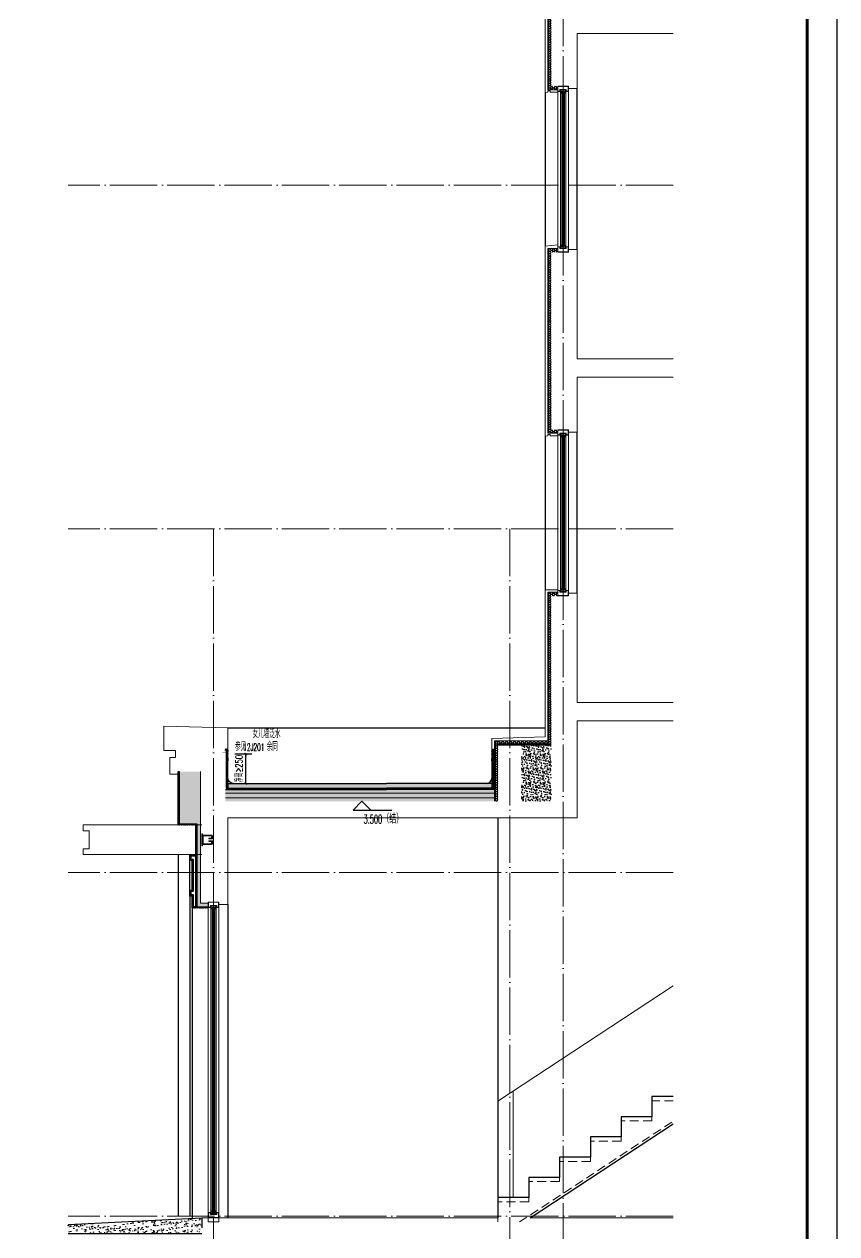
# Model space of a CAD drawing. Extents: x 27938 to 983267, y -209821 to 1628073.
# Drawn here: x 922322 to 929180, y -168593 to -158385 of the extents above; entities that cross this region are included whole.
import ezdxf
from ezdxf.xclip import XClip

# ---------------------------------------------------------------- set-up
doc = ezdxf.new("R2010")
doc.units = 0
doc.header["$LTSCALE"] = 1000
doc.header["$MEASUREMENT"] = 0
doc.header["$XCLIPFRAME"] = 0
for name, pattern in [('DASH', [0.35, 0.25, -0.1]), ('DOTE', [2.42, 2, -0.2, 0.02, -0.2]), ('HIDDEN', [0.375, 0.25, -0.125])]:
    doc.linetypes.add(name, pattern=pattern)
for name, color, linetype in [('3-剖面填充（细）', 250, 'Continuous'), ('3-屋面构造层', 157, 'Continuous'), ('DIM_ELEV', 3, 'Continuous'), ('DIM_IDEN', 67, 'Continuous'), ('PUB_TEXT', 4, 'Continuous'), ('SURFACE', 6, 'Continuous'), ('图框', 140, 'Continuous'), ('看线', 251, 'Continuous'), ('立面', 73, 'Continuous'), ('立面-看线', 251, 'Continuous')]:
    doc.layers.add(name, color=color, linetype=linetype)
for name, color, linetype, lineweight in [('DOTE', 19, 'DOTE', 9), ('PUB_HATCH', 8, 'Continuous', 9), ('S_WINDOW', 144, 'Continuous', 15), ('STAIR', 2, 'Continuous', 18), ('WALL', 9, 'Continuous', 40), ('内粉刷', 37, 'Continuous', 9), ('填充', 251, 'Continuous', 5), ('栏杆', 163, 'Continuous', 5), ('立面-普通轮廓', 7, 'Continuous', 18), ('立面-栏杆', 105, 'Continuous', 15), ('细细', 250, 'Continuous', 0)]:
    doc.layers.add(name, color=color, linetype=linetype, lineweight=lineweight)
doc.layers.add('yichutu', color=7, linetype='Continuous', true_color=0xffffff, plot=False)
doc.styles.add('_TCH_DIM', font='SIMPLEX.shx', dxfattribs={"width": 0.7, "bigfont": 'GBCBIG.shx'})
doc.styles.add('_TCH_DIM_T3', font='SIMPLEX.shx', dxfattribs={"width": 0.494118, "bigfont": 'GBCBIG.shx'})
doc.dimstyles.new('_TCH_ARCH&&20', dxfattribs={"dimtxt": 59.5, "dimasz": 20, "dimexe": 50, "dimexo": 60, "dimgap": 25.25, "dimtad": 1, "dimdec": 0, "dimzin": 0, "dimdsep": 46, "dimtxsty": '_TCH_DIM_T3', "dimblk": 'ARCHTICK', "dimcen": 0.09, "dimclrt": 7, "dimazin": 2, "dimtfac": 1, "dimtdec": 0, "dimtix": 1, "dimtmove": 2, "dimatfit": 3, "dimfxl": 1, "dimtolj": 1, "dimtzin": 0, "dimarcsym": 0})
pattern_1 = [(315, (-80544.146, -695306.734), (-1.767766953, -1.767766953), []), (315, (-80542.9675, -695306.734), (-1.767766953, -1.767766953), [])]
pattern_2 = [(315, (-80544.1448, -698010.1697), (-1.767766953, -1.767766953), []), (315, (-80542.9663, -698010.1697), (-1.767766953, -1.767766953), [])]
pattern_3 = [(315, (-218910.2607, -140541.0897), (-1.767766953, -1.767766953), []), (315, (-218909.0822, -140541.0897), (-1.767766953, -1.767766953), [])]
pattern_4 = [(315, (-218910.2607, -141979.3279), (-1.767766953, -1.767766953), []), (315, (-218909.0822, -141979.3279), (-1.767766953, -1.767766953), [])]

# ---------------------------------------------------------------- blocks, each defined once
blk = doc.blocks.new('GFDDDDRG')
at = {"layer": '图框'}
blk.add_lwpolyline([(923310, -107437), (923310, -159999), (893610, -159999), (893610, -107437)], close=True, dxfattribs=at)
blk.add_lwpolyline([(923310, -107437), (923310, -159999), (893610, -159999), (893610, -107437)], close=True, dxfattribs=at)
at = {"layer": '图框', "const_width": 50}
blk.add_lwpolyline([(894110, -159499), (922810, -159499), (922810, -108687), (894110, -108687)], close=True, dxfattribs=at)
blk = doc.blocks.new('yct-1051-594-26275-14850-25-1002.0')
at = {"layer": 'yichutu', "color": 7, "true_color": 0xffffff}
blk.add_lwpolyline([(0, 0), (0, 14850), (26275, 14850), (26275, 0)], close=True, dxfattribs=at)
blk = doc.blocks.new('A$C657A2A31')
at = {"layer": '栏杆', "color": 5}
for p, q in [((0, 0), (6, 0)), ((0, -100), (0, 0)), ((6, 0), (6, -100)), ((6, -100), (0, -100)), ((84, -10), (12, -10)), ((12, -22), (12, -78)), ((84, -90), (12, -90)), ((77, -16), (18, -16)), ((77, -84), (18, -84)), ((60, -36), (60, -42)), ((80, -36), (60, -36)), ((87, -42), (60, -42)), ((60, -59), (60, -65)), ((87, -59), (60, -59)), ((80, -65), (60, -65)), ((83, -33), (83, -22)), ((83, -68), (83, -78)), ((90, -16), (90, -39)), ((90, -84), (90, -62))]:
    blk.add_line(p, q, dxfattribs=at)
for centre, radius, start, end in [((12, -16), 6, 90, 180), ((12, -84), 6, 180, 270), ((18, -22), 6, 90, 180), ((18, -78), 6, 180, 270), ((77, -22), 6, 0, 90), ((77, -78), 6, 270, 0), ((80, -33), 3, 270, 0), ((80, -68), 3, 0, 90), ((84, -16), 6, 0, 90), ((84, -84), 6, 270, 0), ((87, -39), 3, 270, 0), ((87, -62), 3, 0, 90)]:
    blk.add_arc(centre, radius, start, end, dxfattribs=at)
blk = doc.blocks.new('zrszerf')
at = {"layer": '细细'}
h = blk.add_hatch(dxfattribs=at)
h.set_pattern_fill('金属', color=256, style=0)
h.set_pattern_definition(pattern_3)
h.paths.add_polyline_path([(257695, 608543), (257715, 608543), (257715, 608557), (257765, 608557), (257765, 608543), (257785, 608543), (257785, 608588), (257695, 608588)])
h.paths.add_polyline_path([(257713, 608559), (257713, 608545), (257697, 608545), (257697, 608586), (257783, 608586), (257783, 608545), (257767, 608545), (257767, 608559)], flags=16)
h = blk.add_hatch(dxfattribs=at)
h.set_pattern_fill('金属', color=256, style=0)
h.set_pattern_definition(pattern_3)
h.paths.add_polyline_path([(257762, 608555), (257762, 608530), (257750, 608530), (257750, 608540), (257729, 608540), (257729, 608530), (257717, 608530), (257717, 608555)])
h.paths.add_polyline_path([(257719, 608553), (257719, 608532), (257727, 608532), (257727, 608542), (257752, 608542), (257752, 608532), (257760, 608532), (257760, 608553)], flags=16)
h = blk.add_hatch(color=256, dxfattribs=at)
edge = h.paths.add_edge_path()
edge.add_line((257735, 608540), (257735, 608528))
edge.add_arc((257740, 608520), 9.44, 61.5175, 118.4825, ccw=False)
edge.add_line((257744, 608528), (257744, 608540))
edge.add_arc((257740, 608548), 9.44, 241.5175, 298.4825, ccw=False)
h = blk.add_hatch(dxfattribs=at)
h.set_pattern_fill('金属', color=256, style=0)
h.set_pattern_definition(pattern_4)
h.paths.add_polyline_path([(257695, 607233), (257715, 607233), (257715, 607220), (257765, 607220), (257765, 607233), (257785, 607233), (257785, 607188), (257695, 607188)])
h.paths.add_polyline_path([(257713, 607218), (257713, 607231), (257697, 607231), (257697, 607190), (257783, 607190), (257783, 607231), (257767, 607231), (257767, 607218)], flags=16)
h = blk.add_hatch(dxfattribs=at)
h.set_pattern_fill('金属', color=256, style=0)
h.set_pattern_definition(pattern_4)
h.paths.add_polyline_path([(257762, 607222), (257762, 607247), (257750, 607247), (257750, 607237), (257729, 607237), (257729, 607247), (257717, 607247), (257717, 607222)])
h.paths.add_polyline_path([(257719, 607224), (257719, 607245), (257727, 607245), (257727, 607235), (257752, 607235), (257752, 607245), (257760, 607245), (257760, 607224)], flags=16)
h = blk.add_hatch(color=256, dxfattribs=at)
edge = h.paths.add_edge_path()
edge.add_line((257735, 607237), (257735, 607249))
edge.add_arc((257740, 607257), 9.44, 241.5175, 298.4825)
edge.add_line((257744, 607249), (257744, 607237))
edge.add_arc((257740, 607229), 9.44, 61.5175, 118.4825)
at = {"layer": 'S_WINDOW'}
for p, q in [((257695, 607233), (257695, 608543)), ((257717, 607247), (257717, 608530)), ((257762, 607247), (257762, 608530)), ((257785, 607233), (257785, 608543))]:
    blk.add_line(p, q, dxfattribs=at)
for points in [[(257785, 608588), (257785, 608543), (257765, 608543), (257765, 608557), (257715, 608557), (257715, 608543), (257695, 608543), (257695, 608588)], [(257783, 608586), (257783, 608545), (257767, 608545), (257767, 608559), (257713, 608559), (257713, 608545), (257697, 608545), (257697, 608586)], [(257762, 608555), (257762, 608530), (257750, 608530), (257750, 608540), (257729, 608540), (257729, 608530), (257717, 608530), (257717, 608555)], [(257760, 608553), (257760, 608532), (257752, 608532), (257752, 608542), (257727, 608542), (257727, 608532), (257719, 608532), (257719, 608553)], [(257785, 607188), (257785, 607233), (257765, 607233), (257765, 607220), (257715, 607220), (257715, 607233), (257695, 607233), (257695, 607188)], [(257783, 607190), (257783, 607231), (257767, 607231), (257767, 607218), (257713, 607218), (257713, 607231), (257697, 607231), (257697, 607190)], [(257762, 607222), (257762, 607247), (257750, 607247), (257750, 607237), (257729, 607237), (257729, 607247), (257717, 607247), (257717, 607222)], [(257760, 607224), (257760, 607245), (257752, 607245), (257752, 607235), (257727, 607235), (257727, 607245), (257719, 607245), (257719, 607224)]]:
    blk.add_lwpolyline(points, close=True, dxfattribs=at)
at = {"layer": '细细'}
for points in [[(257729, 608530), (257729, 607247)], [(257735, 607249), (257735, 608540)], [(257744, 607249), (257744, 608540)], [(257750, 608530), (257750, 607247)]]:
    blk.add_lwpolyline(points, dxfattribs=at)
for points in [[(257735, 608540), (257735, 608528, -0.253805), (257744, 608528), (257744, 608540, -0.253805)], [(257735, 607237), (257735, 607249, 0.253805), (257744, 607249), (257744, 607237, 0.253805)]]:
    blk.add_lwpolyline(points, format="xyb", close=True, dxfattribs=at)
blk = doc.blocks.new('FGHFG4334GDFGDFFGGGGGGDFG4G')
at = {"layer": 'SURFACE', "const_width": 2.25}
for points in [[(47, 0), (0, 0)], [(47, -28), (0, -28)]]:
    blk.add_lwpolyline(points, dxfattribs=at)
at = {"layer": 'SURFACE', "const_width": 1.5}
blk.add_lwpolyline([(47, 17, -1), (47, 5), (47, -7, -1), (47, -19), (47, -37), (53, -48), (53, -73)], format="xyb", dxfattribs=at)
blk = doc.blocks.new('FGDGDGD')
at = {"layer": '3-屋面构造层'}
h = blk.add_hatch(dxfattribs=at)
h.set_pattern_fill('隔热材料01', color=256, scale=7.692308, style=0)
h.set_pattern_definition([(270, (9.5186, 433.228), (3.846153863, -7e-16), [0.385980771, -3.460173092]), (270, (6.637, 433.228), (3.846153863, -7e-16), [0.385980771, -3.460173092]), (90, (8.5996, 430.618), (-3.846153863, 2e-16), [0.385980771, -3.460173092]), (90, (7.556, 430.618), (-3.846153863, 2e-16), [0.385980771, -3.460173092]), (180, (10.002, 430), (-5e-16, -3.846153863), [3.848019248, 0.001865385]), (135, (8.9282, 430.193), (2e-16, 3.846144175), [0.328307694, -5.110980792]), (116.56505, (12.5422, 430.4251), (8.6793e-06, 3.8461487416), [0.215769232, -8.384500037]), (116.56505, (8.696, 430.4251), (8.6793e-06, 3.8461487416), [0.215769232, -8.384500037]), (153.43495, (13.1603, 430), (-8.679e-06, 3.846148742), [0.431538463, -8.168730805]), (153.43495, (9.3142, 430), (-8.679e-06, 3.846148742), [0.431538463, -8.168730805]), (63.43495, (12.4457, 431.0041), (-8.6793e-06, 3.8461487416), [2.054923086, -6.545346183]), (63.43495, (8.5996, 431.0041), (-8.6793e-06, 3.8461487416), [2.054923086, -6.545346183]), (116.56505, (13.3647, 433.228), (8.6793e-06, 3.8461487416), [0.215769232, -8.384500037]), (116.56505, (9.5186, 433.228), (8.6793e-06, 3.8461487416), [0.215769232, -8.384500037]), (135, (9.422, 433.421), (2e-16, 3.846144175), [0.328307694, -5.110980792]), (153.43495, (13.036, 433.6532), (-8.679e-06, 3.846148742), [0.431538463, -8.168730805]), (153.43495, (9.19, 433.6532), (-8.679e-06, 3.846148742), [0.431538463, -8.168730805]), (45, (6.7336, 433.421), (2e-16, 3.846144175), [0.328307694, -5.110980792]), (63.43495, (10.4833, 433.228), (-8.6793e-06, 3.8461487416), [0.215769232, -8.384500037]), (63.43495, (6.6371, 433.228), (-8.6793e-06, 3.8461487416), [0.215769232, -8.384500037]), (26.56505, (10.812, 433.6532), (8.679e-06, 3.846148742), [0.431538463, -8.168730805]), (26.56505, (6.9658, 433.6532), (8.679e-06, 3.846148742), [0.431538463, -8.168730805]), (116.56505, (11.4023, 431.0041), (8.6793e-06, 3.8461487416), [2.054923086, -6.545346183]), (116.56505, (7.5561, 431.0041), (8.6793e-06, 3.8461487416), [2.054923086, -6.545346183]), (45, (7.2275, 430.193), (2e-16, 3.846144175), [0.328307694, -5.110980792]), (63.43495, (11.3058, 430.4251), (-8.6793e-06, 3.8461487416), [0.215769232, -8.384500037]), (63.43495, (7.4596, 430.4251), (-8.6793e-06, 3.8461487416), [0.215769232, -8.384500037]), (26.56505, (10.6877, 430), (8.679e-06, 3.846148742), [0.431538463, -8.168730805]), (26.56505, (6.8415, 430), (8.679e-06, 3.846148742), [0.431538463, -8.168730805])])
edge = h.paths.add_edge_path()
edge.add_arc((682181, 585366), 9.23, 450, 540, ccw=False)
edge.add_line((682181, 585375), (682192, 585375))
edge.add_line((682192, 585375), (682192, 585366))
edge.add_line((682192, 585366), (682172, 585366))
h = blk.add_hatch(dxfattribs=at)
h.set_pattern_fill('混凝土', color=256, scale=5, angle=-1.1458, style=0)
h.set_pattern_definition([(48.854237, (-82751.966, -43707.863), (35.7930991, -3.8540962), [3.75, -41.25]), (353.854237, (-82751.966, -43707.863), (-6.1841378, 37.7408106), [3, -33]), (99.305637, (-82748.983, -43708.185), (29.6089874, 33.886691), [3.1870095, -35.0571056]), (45.038437, (-82751.766, -43697.865), (53.1858973, -9.3413237), [5.625, -61.875]), (95.489837, (-82747.334, -43698.644), (47.6977146, 47.7616795), [4.7805144, -52.58565]), (350.038437, (-82751.766, -43697.865), (47.6976773, 47.7617167), [4.5, -49.5]), (19.854237, (-82746.817, -43700.465), (29.4368469, -20.7237073), [3.75, -41.25]), (324.854237, (-82746.817, -43700.465), (12.8883392, 36.0069862), [3, -33]), (70.305637, (-82744.364, -43702.192), (42.3251977, 15.2832459), [3.1870095, -35.0571056]), (36.3542372, (-82751.966, -43707.863), (0.9406985, 16.62920733), [0, -32.6, 0, -33.5, 0, -33.125]), (6.3542372, (-82751.966, -43707.863), (13.54517982, 19.45362572), [0, -19.1, 0, -31.85, 0, -12.625]), (326.3542372, (-82763.114, -43707.64), (26.66323482, -1.66123381), [0, -12.5, 0, -39, 0, -51.75]), (316.3542372, (-82768.113, -43707.54), (29.2535633, 4.4211788), [0, -16.25, 0, -25.9, 0, -36.75])])
h.paths.add_polyline_path([(674875, 585046), (674875, 585086), (682172, 585086), (682172, 585046)])
h = blk.add_hatch(dxfattribs=at)
h.set_pattern_fill('隔热材料03', color=256, scale=12.5, style=0)
h.set_pattern_definition([(113.578, (-500407.8114, 374696.8656), (-0.0086926214, 6.2699620763), [1.075, -0.5693125, 2.8375, -0.5693125, 1.075, -0.6825]), (66.42, (-500406.1744, 374696.8656), (2.727787851, 6.0425e-05), [1.075, -0.5693125, 2.840375, -0.5693125, 1.075, -0.6825]), (180, (-500406.1744, 374696.8656), (0, 6.25), [1.636625, -1.0910625]), (180, (-500407.538, 374702.4906), (0, 6.25), [1.636625, -1.0910625]), (90, (-500405.7427, 374697.8548), (2.72775, 2e-16), [0.52175, -5.72825]), (90, (-500407.1066, 374700.9798), (2.72775, 2e-16), [0.52175, -5.72825]), (90, (-500408.2427, 374697.8548), (2.72775, 2e-16), [0.52175, -5.72825]), (90, (-500409.6066, 374700.9798), (2.72775, 2e-16), [0.52175, -5.72825])])
edge = h.paths.add_edge_path()
edge.add_line((682178, 585086), (682178, 585050))
edge.add_arc((682172, 585050), 6.25, 270, 360, ccw=False)
edge.add_line((682172, 585044), (682172, 585086))
edge.add_line((682172, 585086), (682178, 585086))
h = blk.add_hatch(dxfattribs=at)
h.set_pattern_fill('焦渣矿渣', color=256, scale=4, angle=-1.1458, style=0)
h.set_pattern_definition([(358.8542372, (-82751.966, -43697.863), (8.27546507, 13.69326162), [1.6, -14.4]), (298.8542372, (-82751.966, -43697.863), (15.99644496, -0.32013217), [1.6, -14.4]), (238.8542372, (-82750.366, -43697.895), (7.72097989, -14.0133938), [1.6, -14.4]), (268.8542372, (-82745.567, -43697.991), (15.83683295, -8.3183365), [2.4, -11.456]), (268.8542372, (-82743.967, -43698.023), (15.83683295, -8.3183365), [2.4, -11.456]), (268.8542372, (-82742.368, -43698.055), (15.83683295, -8.3183365), [2.4, -11.456])])
h.paths.add_polyline_path([(674875, 585006), (674875, 585036), (682192, 585036), (682192, 585006)])
h = blk.add_hatch(dxfattribs=at)
h.set_pattern_fill('加气混凝土', color=256, scale=5, style=0)
h.set_pattern_definition([(0, (-82734.266, -43726.163), (30, 60), [0, -60]), (0, (-82769.366, -43734.263), (30, 60), [0, -60]), (0, (-82749.866, -43734.863), (30, 60), [0, -60]), (0, (-82728.566, -43717.163), (30, 60), [0, -60]), (0, (-82753.466, -43737.863), (30, 60), [0, -60]), (0, (-82722.566, -43679.363), (30, 60), [0, -60]), (0, (-82740.866, -43684.163), (30, 60), [0, -60]), (0, (-82731.266, -43691.663), (30, 60), [0, -60]), (0, (-82780.166, -43692.863), (30, 60), [0, -60]), (0, (-82750.766, -43695.563), (30, 60), [0, -60]), (0, (-82762.166, -43710.863), (30, 60), [0, -60]), (0, (-82761.566, -43733.363), (30, 60), [0, -60]), (0, (-82739.066, -43735.763), (30, 60), [0, -60]), (0, (-82722.566, -43709.363), (30, 60), [0, -60]), (0, (-82778.666, -43718.663), (30, 60), [0, -60]), (0, (-82773.566, -43708.463), (30, 60), [0, -60]), (0, (-82750.166, -43712.663), (30, 60), [0, -60]), (0, (-82758.566, -43721.363), (30, 60), [0, -60]), (0, (-82763.366, -43701.563), (30, 60), [0, -60]), (0, (-82755.866, -43679.063), (30, 60), [0, -60]), (0, (-82776.266, -43731.263), (30, 60), [0, -60]), (0, (-82743.266, -43691.363), (30, 60), [0, -60]), (0, (-82771.166, -43690.463), (30, 60), [0, -60]), (0, (-82775.966, -43682.663), (30, 60), [0, -60]), (130.601294, (-82726.2516, -43698.149), (-149.999998343, 180.000000787), [2.6341554, -1103.7111]), (18.4349488, (-82730.537, -43697.006), (149.99999945, 59.99999956), [2.710524, -376.76279]), (90, (-82730.537, -43699.578), (30, 60), [2.5714284, -117.428565]), (161.565051, (-82727.966, -43700.435), (-150.000000755, 59.99999553), [2.710524, -376.76279]), (53.1301023, (-82727.966, -43700.435), (30.00000006, 59.99999997), [2.857143, -297.14285]), (135, (-82725.68, -43731.006), (-30.00000363, 59.99999594), [2.424366, -167.28126]), (45, (-82729.109, -43731.006), (29.9999998, 59.99999976), [2.424366, -167.28126]), (135, (-82727.394, -43732.72), (-30.00000363, 59.99999594), [2.424366, -167.28126]), (45, (-82727.394, -43732.72), (29.9999998, 59.99999976), [2.424366, -167.28126]), (116.565051, (-82754.537, -43690.72), (-5.2e-06, 119.9999967), [3.1943826, -63.88765]), (180, (-82755.966, -43687.863), (-30, 60), [3.4285716, -56.571425]), (63.434949, (-82760.823, -43690.72), (3e-07, 119.9999994), [3.1943826, -63.88765]), (116.565051, (-82759.394, -43693.58), (-5.2e-06, 119.9999967), [3.1943826, -63.88765]), (0, (-82759.394, -43693.58), (30, 60), [3.4285716, -56.571425]), (63.434949, (-82755.966, -43693.58), (3e-07, 119.9999994), [3.1943826, -63.88765]), (107.102728, (-82731.9658, -43711.0063), (-89.999996559, 300.000000484), [3.8861346, -1628.29025]), (143.972626, (-82733.1087, -43707.292), (-569.999992774, 419.999999525), [3.8861346, -812.202]), (180, (-82736.25, -43705.006), (-30, 60), [3.7142856, -56.28571]), (36.0273733, (-82743.1087, -43707.292), (569.999995788, 419.999995472), [3.8861346, -812.202]), (71.5650511, (-82744.252, -43710.721), (90.00000046, 299.99999948), [3.6140316, -375.85928]), (107.102728, (-82743.1087, -43714.4348), (-89.999996559, 300.000000484), [3.8861346, -1628.29025]), (143.972626, (-82739.966, -43716.7206), (-569.999992774, 419.999999525), [3.8861346, -812.202]), (0, (-82739.966, -43716.72), (30, 60), [3.7142856, -56.28571]), (36.0273733, (-82736.2516, -43716.7206), (569.999995788, 419.999995472), [3.8861346, -812.202]), (71.5650511, (-82733.109, -43714.435), (90.00000046, 299.99999948), [3.6140316, -375.85928]), (150.255118, (-82731.3944, -43683.006), (-90.000000213, 59.999999257), [2.303502, -481.43196]), (90, (-82733.394, -43684.15), (30, 60), [2.2857144, -117.714275]), (29.7448813, (-82733.3944, -43684.149), (90.000000053, 59.99999972), [2.303502, -481.43196]), (116.565051, (-82745.394, -43725.58), (-5.2e-06, 119.9999967), [3.1943826, -63.88765]), (168.690067, (-82746.823, -43722.7206), (-270.0000002, 59.999998494), [2.9137254, -608.96855]), (41.1859251, (-82751.9658, -43724.149), (749.999995456, 659.999994229), [3.0371844, -1272.5802]), (90, (-82751.966, -43727.006), (30, 60), [2.857143, -117.14285]), (138.814074, (-82749.68, -43729.0063), (-749.999986669, 660.000004204), [3.0371844, -1272.5802]), (16.6992442, (-82749.68, -43729.0063), (989.999992552, 299.999996858), [2.982945, -1249.85375]), (60.9453959, (-82746.823, -43728.149), (29.99999992, 59.999999469), [2.9416086, -1232.53395]), (109.983106, (-82770.5373, -43700.4348), (-150.000000565, 419.9999988885), [3.3442002, -1401.21975]), (155.556045, (-82771.68, -43697.292), (-390.0000014866, 179.99999626), [3.4522986, -1446.51315]), (24.4439547, (-82777.9658, -43697.292), (390.0000001945, 179.999999134), [3.4522986, -1446.51315]), (70.0168934, (-82779.1087, -43700.4348), (150.000000452, 419.999998958), [3.3442002, -1401.21975]), (109.983106, (-82777.9658, -43703.5777), (-150.000000565, 419.9999988885), [3.3442002, -1401.21975]), (160.016893, (-82774.823, -43704.7206), (-150.000000088, 59.999997267), [3.3442002, -698.93775]), (19.9831065, (-82774.823, -43704.7206), (149.999999176, 59.999999905), [3.3442002, -698.93775]), (70.0168934, (-82771.68, -43703.5777), (150.000000452, 419.999998958), [3.3442002, -1401.21975]), (122.005383, (-82748.2516, -43705.8634), (-30.000004026, 59.999996937), [2.6954232, -563.3434]), (18.4349488, (-82752.252, -43704.435), (149.99999945, 59.99999956), [2.710524, -376.76279]), (90, (-82752.252, -43707.006), (30, 60), [2.5714284, -117.428565]), (161.565051, (-82749.68, -43707.863), (-150.000000755, 59.99999553), [2.710524, -376.76279]), (54.4623222, (-82749.68, -43707.8634), (209.999999696, 299.99999955), [2.457807, -1029.82115]), (116.565051, (-82765.68, -43720.435), (-5.2e-06, 119.9999967), [3.1943826, -63.88765]), (180, (-82767.11, -43717.58), (-30, 60), [3.142857, -56.85714]), (59.0362434, (-82771.966, -43720.435), (30.000000098, 59.99999971), [3.3319728, -696.3822]), (120.963756, (-82770.2516, -43723.292), (-30.0000041, 59.999997245), [3.3319728, -696.3822]), (0, (-82770.25, -43723.29), (30, 60), [3.142857, -56.85714]), (63.434949, (-82767.11, -43723.29), (3e-07, 119.9999994), [3.1943826, -63.88765])])
h.paths.add_polyline_path([(682192, 584936), (674875, 584936), (674875, 584966), (682192, 584966)])
at = {"layer": '立面-看线'}
h = blk.add_hatch(dxfattribs=at)
h.set_pattern_fill('HONEY', color=256, scale=7)
h.set_pattern_definition([(0, (-799653.24, -415240.13), (16.66875, 9.623705), [11.1125, -22.225]), (120, (-799653.24, -415240.13), (-16.66874801, 9.62370845), [11.1125, -22.225]), (60, (-799653.24, -415240.13), (1.99e-06, 19.24741345), [-22.225, 11.1125])])
h.paths.add_polyline_path([(682192, 584966), (674875, 584966), (674875, 585006), (682192, 585006)])
at = {"layer": '3-屋面构造层'}
for p, q in [((682178, 585086), (674875, 585086)), ((682172, 585086), (682172, 585044)), ((682172, 585046), (674875, 585046)), ((682192, 585036), (674875, 585036))]:
    blk.add_line(p, q, dxfattribs=at)
at = {"layer": '3-屋面构造层', "color": 251, "linetype": 'DASH', "ltscale": 0.05, "true_color": 0x636466, "const_width": 2.5}
for points in [[(682057, 585043), (682172, 585043, 0.414214), (682179, 585050), (682179, 585366)], [(682057, 585039), (682172, 585039, 0.414214), (682183, 585050), (682183, 585366)]]:
    blk.add_lwpolyline(points, format="xyb", dxfattribs=at)
at = {"layer": '3-屋面构造层', "color": 251, "true_color": 0x636466}
for points in [[(682057, 585041), (682172, 585041, 0.414214), (682180, 585050), (682180, 585366)], [(682057, 585044), (682172, 585044, 0.414214), (682178, 585050), (682178, 585366)], [(682057, 585040), (682172, 585040, 0.414214), (682182, 585050), (682182, 585366), (682184, 585366), (682184, 585050, -0.414214), (682172, 585038), (682057, 585038)]]:
    blk.add_lwpolyline(points, format="xyb", dxfattribs=at)
at = {"layer": '3-屋面构造层', "ltscale": 0.8}
blk.add_lwpolyline([(682172, 585366, -0.414214), (682181, 585375), (682192, 585375), (682192, 585366), (682172, 585366)], format="xyb", dxfattribs=at)
at = {"layer": '3-屋面构造层', "color": 251, "linetype": 'DASH', "ltscale": 0.05, "true_color": 0x636466, "const_width": 2.5}
for points in [[(682043, 585039), (674875, 585039)], [(682057, 585043), (682043, 585039)]]:
    blk.add_lwpolyline(points, dxfattribs=at)
at = {"layer": '3-屋面构造层', "color": 251, "true_color": 0x636466}
for points in [[(682043, 585040), (674875, 585040)], [(674875, 585038), (682043, 585038)], [(682056, 585044), (682042, 585040)], [(682043, 585038), (682057, 585042)]]:
    blk.add_lwpolyline(points, dxfattribs=at)
at = {"layer": '3-屋面构造层'}
blk.add_arc((682122, 585136), 50, 270, 360, dxfattribs=at)
at = {"layer": 'PUB_HATCH', "color": 215, "true_color": 0xa953a0}
for p, q in [((682192, 585006), (674875, 585006)), ((682192, 584966), (674875, 584966))]:
    blk.add_line(p, q, dxfattribs=at)
at = {"layer": '3-屋面构造层', "color": 1, "xscale": -1}
blk.add_blockref('FGHFG4334GDFGDFFGGGGGGDFG4G', (682218, 585349), dxfattribs=at)
blk = doc.blocks.new('_ArchTick')
at = {"color": 0, "linetype": 'ByBlock', "const_width": 0.4}
blk.add_lwpolyline([(-0.5, -0.5), (0.5, 0.5)], dxfattribs=at)
blk = doc.blocks.new('*D313')
at = {"layer": 'Defpoints', "color": 0, "transparency": 16777216}
for p in [(924040, -164543), (924193, -164543), (924040, -164793)]:
    blk.add_point(p, dxfattribs=at)
at = {"layer": 'DIM_IDEN', "color": 0, "lineweight": -2, "transparency": 16777216}
for p, q in [((924100, -164543), (924243, -164543)), ((924193, -164793), (924193, -164543)), ((924100, -164793), (924243, -164793))]:
    blk.add_line(p, q, dxfattribs=at)
at = {"layer": 'DIM_IDEN', "color": 0, "lineweight": -2, "transparency": 16777216, "xscale": 20, "yscale": 20, "zscale": 20}
for p, rotation in [((924193, -164543), 90), ((924193, -164793), 270)]:
    blk.add_blockref('_ArchTick', p, dxfattribs=dict(at, rotation=rotation))
at = {"layer": 'DIM_IDEN', "color": 7, "transparency": 16777216, "insert": (924136, -164668), "char_height": 59.5, "attachment_point": 5, "rotation": 90, "style": '_TCH_DIM_T3'}
blk.add_mtext('\\A1;{\\W0.70588;净高≥250}', dxfattribs=at)
blk = doc.blocks.new('A$C40486AD2')
at = {"layer": 'PUB_TEXT', "style": '_TCH_DIM'}
for s, height, width, p in [('女儿墙泛水', 67.5, 0.7, (255, 115)), ('参见', 67.5, 0.7, (108, 8)), ('12J201', 59.5, 0.494118, (177, 8)), ('，余同', 67.5, 0.7, (328, 8))]:
    blk.add_text(s, height=height, dxfattribs=dict(at, width=width)).set_placement(p)

msp = doc.modelspace()

# ---------------------------------------------------------------- hatches: boundary and pattern name
h = msp.add_hatch()
h.set_pattern_fill('ANSI34', color=1, style=0, double=1)
h.set_pattern_definition([(45, (-362612.582, -677943.816), (-6.73519209, 6.73519209), []), (45, (-362610.337, -677943.816), (-6.73519209, 6.73519209), []), (45, (-362608.092, -677943.816), (-6.73519209, 6.73519209), []), (45, (-362605.847, -677943.816), (-6.73519209, 6.73519209), [])])
h.paths.add_polyline_path([(923770.3, -165143), (923770.3, -165843), (923875.3, -165843), (923875.3, -165833), (923780.3, -165833), (923780.3, -165133), (923630.3, -165133), (923630.3, -164693), (923620.3, -164693), (923620.3, -165143)])
at = {"layer": '3-剖面填充（细）'}
h = msp.add_hatch(dxfattribs=at)
h.set_pattern_fill('加气混凝土', color=256, scale=10)
h.set_pattern_definition([(0, (522392.37, -76051.22), (60, 120), [0, -120]), (0, (522322.17, -76067.42), (60, 120), [0, -120]), (0, (522361.17, -76068.62), (60, 120), [0, -120]), (0, (522403.77, -76033.22), (60, 120), [0, -120]), (0, (522353.97, -76074.62), (60, 120), [0, -120]), (0, (522415.77, -75957.62), (60, 120), [0, -120]), (0, (522379.17, -75967.22), (60, 120), [0, -120]), (0, (522398.37, -75982.22), (60, 120), [0, -120]), (0, (522300.57, -75984.62), (60, 120), [0, -120]), (0, (522359.37, -75990.02), (60, 120), [0, -120]), (0, (522336.57, -76020.62), (60, 120), [0, -120]), (0, (522337.77, -76065.62), (60, 120), [0, -120]), (0, (522382.77, -76070.42), (60, 120), [0, -120]), (0, (522415.77, -76017.62), (60, 120), [0, -120]), (0, (522303.57, -76036.22), (60, 120), [0, -120]), (0, (522313.77, -76015.82), (60, 120), [0, -120]), (0, (522360.57, -76024.22), (60, 120), [0, -120]), (0, (522343.77, -76041.62), (60, 120), [0, -120]), (0, (522334.17, -76002.02), (60, 120), [0, -120]), (0, (522349.17, -75957.02), (60, 120), [0, -120]), (0, (522308.37, -76061.42), (60, 120), [0, -120]), (0, (522374.37, -75981.62), (60, 120), [0, -120]), (0, (522318.57, -75979.82), (60, 120), [0, -120]), (0, (522308.97, -75964.22), (60, 120), [0, -120]), (130.601294, (522408.3994, -75995.188), (-299.99999669, 360.00000157), [5.26831, -2207.4222]), (18.434949, (522399.828, -75992.902), (299.9999989, 119.9999991), [5.421048, -753.52558]), (90, (522399.83, -75998.045), (60, 120), [5.142857, -234.85713]), (161.565051, (522404.97, -75999.76), (-300.0000015, 119.99999105), [5.421048, -753.52558]), (53.130102, (522404.97, -75999.76), (60.0000001, 120), [5.714286, -594.2857]), (135, (522409.542, -76060.9), (-60.0000073, 119.999992), [4.848732, -334.56252]), (45, (522402.685, -76060.9), (59.9999996, 119.9999995), [4.848732, -334.56252]), (135, (522406.114, -76064.33), (-60.0000073, 119.999992), [4.848732, -334.56252]), (45, (522406.114, -76064.33), (59.9999996, 119.9999995), [4.848732, -334.56252]), (116.56505, (522351.83, -75980.33), (-1e-05, 239.999993), [6.388765, -127.7753]), (180, (522348.97, -75974.62), (-60, 120), [6.857143, -113.14285]), (63.43495, (522339.26, -75980.33), (5e-07, 240), [6.388765, -127.7753]), (116.56505, (522342.11, -75986.04), (-1e-05, 239.999993), [6.388765, -127.7753]), (0, (522342.11, -75986.04), (60, 120), [6.857143, -113.14285]), (63.43495, (522348.97, -75986.04), (5e-07, 240), [6.388765, -127.7753]), (107.102728, (522396.971, -76020.902), (-179.99999312, 600.00000097), [7.77227, -3256.5805]), (143.972626, (522394.685, -76013.473), (-1139.99998555, 839.99999905), [7.77227, -1624.404]), (180, (522388.4, -76008.9), (-60, 120), [7.42857, -112.57142]), (36.0273733, (522374.685, -76013.473), (1139.99999158, 839.99999094), [7.77227, -1624.404]), (71.565051, (522372.4, -76020.33), (180.0000009, 599.999999), [7.228063, -751.71856]), (107.102728, (522374.685, -76027.759), (-179.99999312, 600.00000097), [7.77227, -3256.5805]), (143.972626, (522380.971, -76032.3305), (-1139.99998555, 839.99999905), [7.77227, -1624.404]), (0, (522380.97, -76032.33), (60, 120), [7.42857, -112.57142]), (36.0273733, (522388.399, -76032.3305), (1139.99999158, 839.99999094), [7.77227, -1624.404]), (71.565051, (522394.685, -76027.76), (180.0000009, 599.999999), [7.228063, -751.71856]), (150.255118, (522398.114, -75964.902), (-180.0000004, 119.9999985), [4.607004, -962.86392]), (90, (522394.114, -75967.19), (60, 120), [4.57143, -235.42855]), (29.7448813, (522394.114, -75967.188), (180.0000001, 119.99999944), [4.607004, -962.86392]), (116.56505, (522370.11, -76050.04), (-1e-05, 239.999993), [6.388765, -127.7753]), (168.690067, (522367.257, -76044.33), (-540.0000004, 119.999997), [5.82745, -1217.9371]), (41.1859251, (522356.971, -76047.1877), (1499.99999091, 1319.99998846), [6.07437, -2545.1604]), (90, (522356.97, -76052.9), (60, 120), [5.714286, -234.2857]), (138.814074, (522361.542, -76056.902), (-1499.99997334, 1320.00000841), [6.07437, -2545.1604]), (16.6992442, (522361.542, -76056.902), (1979.9999851, 599.999993716), [5.96589, -2499.7075]), (60.9453959, (522367.2565, -76055.1877), (59.99999984, 119.99999894), [5.883217, -2465.0679]), (109.983106, (522319.828, -75999.759), (-300.00000113, 839.99999778), [6.6884, -2802.4395]), (155.556045, (522317.5423, -75993.4734), (-780.000002973, 359.99999252), [6.904597, -2893.0263]), (24.4439547, (522304.971, -75993.4734), (780.00000039, 359.99999827), [6.904597, -2893.0263]), (70.0168934, (522302.685, -75999.759), (300.000000904, 839.999997916), [6.6884, -2802.4395]), (109.983106, (522304.971, -76006.045), (-300.00000113, 839.99999778), [6.6884, -2802.4395]), (160.016893, (522311.257, -76008.331), (-300.00000018, 119.99999453), [6.6884, -1397.8755]), (19.9831065, (522311.257, -76008.331), (299.99999835, 119.9999998), [6.6884, -1397.8755]), (70.0168934, (522317.5423, -76006.045), (300.000000904, 839.999997916), [6.6884, -2802.4395]), (122.005383, (522364.4, -76010.616), (-60.00000805, 119.99999387), [5.390846, -1126.6868]), (18.434949, (522356.4, -76007.76), (299.9999989, 119.9999991), [5.421048, -753.52558]), (90, (522356.4, -76012.9), (60, 120), [5.142857, -234.85713]), (161.565051, (522361.542, -76014.616), (-300.0000015, 119.99999105), [5.421048, -753.52558]), (54.4623222, (522361.542, -76014.616), (419.99999939, 599.9999991), [4.915614, -2059.6423]), (116.56505, (522329.54, -76039.76), (-1e-05, 239.999993), [6.388765, -127.7753]), (180, (522326.69, -76034.04), (-60, 120), [6.285714, -113.71428]), (59.0362434, (522316.971, -76039.759), (60.0000002, 119.99999942), [6.663946, -1392.7644]), (120.963756, (522320.399, -76045.473), (-60.0000082, 119.9999945), [6.663946, -1392.7644]), (0, (522320.4, -76045.47), (60, 120), [6.285714, -113.71428]), (63.43495, (522326.69, -76045.47), (5e-07, 240), [6.388765, -127.7753])])
h.paths.add_polyline_path([(926520.3, -164943), (926770.3, -164943), (926770.3, -164463), (926520.3, -164463)])
at = {"layer": '填充'}
h = msp.add_hatch(dxfattribs=at)
h.set_pattern_fill('AR-CONC', color=256, scale=50, style=0)
h.set_pattern_definition([(50, (-13663777.7, -5524350.75), (91.0923345, -7.96954277), [9.525, -104.775]), (355, (-13663777.7, -5524350.75), (-17.621413, 95.52832144), [7.62, -83.82]), (100.451, (-13663770.11, -5524351.415), (73.47125083, 87.5583439), [8.095, -89.045]), (46.1842, (-13663777.7, -5524325.35), (135.53952045, -21.021164), [14.2875, -157.1625]), (96.6356, (-13663766.4, -5524327.1), (118.7021172, 123.712778), [12.1425, -133.5675]), (351.184, (-13663777.7, -5524325.35), (118.7023029, 123.7125589), [11.43, -125.73]), (21, (-13663765, -5524331.7), (75.8074399, -51.13275926), [9.525, -104.775]), (326, (-13663765, -5524331.7), (30.9010142, 92.09398306), [7.62, -83.82]), (71.4514, (-13663758.68, -5524335.96), (106.7082454, 40.96142886), [8.095, -89.045]), (37.5, (-13663777.7, -5524350.75), (1.544301625, 42.277519437), [0, -82.804, 0, -85.09, 0, -84.1375]), (7.5, (-13663777.7, -5524350.75), (33.40983126, 50.09028741), [0, -48.514, 0, -80.899, 0, -32.0675]), (327.5, (-13663806.02, -5524350.75), (67.79529758, -2.864372), [0, -31.75, 0, -99.06, 0, -131.445]), (317.5, (-13663818.72, -5524350.75), (74.0645907, 12.71324552), [0, -41.275, 0, -65.786, 0, -93.345])])
h.paths.add_polyline_path([(922693.3, -168514.3), (922693.3, -168592.7), (923820.3, -168592.7), (923820.3, -168458.2)])
at = {"layer": '立面'}
h = msp.add_hatch(dxfattribs=at)
h.set_pattern_fill('ANSI31', color=251, scale=2)
h.set_pattern_definition([(45, (138336.3666, -555044.0018), (-2.24506403, 2.24506403), [])])
h.paths.add_polyline_path([(923770.2, -165393), (923770.4, -165843), (923740.4, -165843), (923740.4, -165742.7), (923720.4, -165742.7), (923720.4, -165692.7), (923740.4, -165692.7), (923740.5, -165442.9), (923720.3, -165442.7), (923720.3, -165393)])
h.paths.add_polyline_path([(923750.5, -165433), (923730.3, -165432.8), (923730.3, -165403), (923770.3, -165403), (923770.3, -165833), (923750.4, -165833), (923750.5, -165732.7), (923730.4, -165732.7), (923730.4, -165702.7), (923750.4, -165702.7)], flags=16)
at = {"layer": '立面-看线'}
h = msp.add_hatch(dxfattribs=at)
h.set_pattern_fill('HONEY', color=256, scale=7)
h.set_pattern_definition([(0, (115717.044, -543754.946), (16.66875, 9.623705), [11.1125, -22.225]), (120, (115717.044, -543754.946), (-16.66874801, 9.62370845), [11.1125, -22.225]), (60, (115717.044, -543754.946), (1.99e-06, 19.24741345), [-22.225, 11.1125])])
h.paths.add_polyline_path([(926740.3, -158308), (926770.3, -158308), (926770.3, -158908), (926825.3, -158908), (926825.3, -158938), (926740.3, -158938)])
h = msp.add_hatch(dxfattribs=at)
h.set_pattern_fill('HONEY', color=256, scale=7)
h.set_pattern_definition([(0, (115717.021, -546654.948), (16.66875, 9.623705), [11.1125, -22.225]), (120, (115717.021, -546654.948), (-16.66874801, 9.62370845), [11.1125, -22.225]), (60, (115717.021, -546654.948), (1.99e-06, 19.24741345), [-22.225, 11.1125])])
h.paths.add_polyline_path([(926740.3, -161208), (926770.3, -161208), (926770.3, -160308), (926825.3, -160308), (926825.3, -160278), (926740.3, -160278)])
h = msp.add_hatch(dxfattribs=at)
h.set_pattern_fill('HONEY', color=256, scale=7)
h.set_pattern_definition([(0, (115717.044, -546654.946), (16.66875, 9.623705), [11.1125, -22.225]), (120, (115717.044, -546654.946), (-16.66874801, 9.62370845), [11.1125, -22.225]), (60, (115717.044, -546654.946), (1.99e-06, 19.24741345), [-22.225, 11.1125])])
h.paths.add_polyline_path([(926740.3, -161208), (926770.3, -161208), (926770.3, -161808), (926825.3, -161808), (926825.3, -161838), (926740.3, -161838)])
h = msp.add_hatch(dxfattribs=at)
h.set_pattern_fill('HONEY', color=256, scale=7)
h.set_pattern_definition([(0, (115717.021, -549539.967), (16.66875, 9.623705), [11.1125, -22.225]), (120, (115717.021, -549539.967), (-16.66874801, 9.62370845), [11.1125, -22.225]), (60, (115717.021, -549539.967), (1.99e-06, 19.24741345), [-22.225, 11.1125])])
h.paths.add_polyline_path([(926740.3, -164093), (926770.3, -164093), (926770.3, -163208), (926825.3, -163208), (926825.3, -163178), (926740.3, -163178)])
h = msp.add_hatch(dxfattribs=at)
h.set_pattern_fill('HONEY', color=256, scale=7)
h.set_pattern_definition([(0, (115717.044, -549539.965), (16.66875, 9.623705), [11.1125, -22.225]), (120, (115717.044, -549539.965), (-16.66874801, 9.62370845), [11.1125, -22.225]), (60, (115717.044, -549539.965), (1.99e-06, 19.24741345), [-22.225, 11.1125])])
h.paths.add_polyline_path([(926740.3, -164463), (926770.3, -164463), (926770.3, -164093), (926740.3, -164093)])
h = msp.add_hatch(dxfattribs=at)
h.set_pattern_fill('HONEY', color=256, scale=7)
h.set_pattern_definition([(0, (115267.052, -549539.962), (16.66875, 9.623705), [11.1125, -22.225]), (120, (115267.052, -549539.962), (-16.66874801, 9.62370845), [11.1125, -22.225]), (60, (115267.052, -549539.962), (1.99e-06, 19.24741345), [-22.225, 11.1125])])
h.paths.add_polyline_path([(926320.3, -164433), (926290.3, -164433), (926290.3, -164943), (926320.3, -164943)])
h = msp.add_hatch(dxfattribs=at)
h.set_pattern_fill('HONEY', color=256, scale=7)
h.set_pattern_definition([(0, (115687.023, -549059.919), (16.66875, 9.623705), [11.1125, -22.225]), (120, (115687.023, -549059.919), (-16.66874801, 9.62370845), [11.1125, -22.225]), (60, (115687.023, -549059.919), (1.99e-06, 19.24741345), [-22.225, 11.1125])])
h.paths.add_polyline_path([(926740.3, -164433), (926320.3, -164433), (926320.3, -164463), (926740.3, -164463)])
h = msp.add_hatch(dxfattribs=at)
h.set_pattern_fill('HONEY', color=256, scale=7)
h.set_pattern_definition([(0, (-362612.582, -677943.816), (16.66875, 9.623705), [11.1125, -22.225]), (120, (-362612.582, -677943.816), (-16.66874801, 9.62370845), [11.1125, -22.225]), (60, (-362612.582, -677943.816), (1.99e-06, 19.24741345), [-22.225, 11.1125])])
h.paths.add_polyline_path([(923810.7, -164693.1), (923630.3, -164693), (923630.5, -165133), (923780.1, -165133), (923779.8, -165833), (923874.7, -165833), (923875.3, -165803), (923810.3, -165803), (923809.8, -165153), (923810.3, -165153.1)])
at = {"layer": '细细'}
h = msp.add_hatch(dxfattribs=at)
h.set_pattern_fill('金属', color=256, style=0)
h.set_pattern_definition(pattern_1)
h.paths.add_polyline_path([(923965.3, -165838), (923945.3, -165838), (923945.3, -165824.5), (923895.3, -165824.5), (923895.3, -165838), (923875.3, -165838), (923875.3, -165793), (923965.3, -165793)])
h.paths.add_polyline_path([(923947.3, -165822.5), (923947.3, -165836), (923963.3, -165836), (923963.3, -165795), (923877.3, -165795), (923877.3, -165836), (923893.3, -165836), (923893.3, -165822.5)], flags=16)
h = msp.add_hatch(dxfattribs=at)
h.set_pattern_fill('金属', color=256, style=0)
h.set_pattern_definition(pattern_1)
h.paths.add_polyline_path([(923897.8, -165826.5), (923897.8, -165851.5), (923909.8, -165851.5), (923909.8, -165841.5), (923930.8, -165841.5), (923930.8, -165851.5), (923942.8, -165851.5), (923942.8, -165826.5)])
h.paths.add_polyline_path([(923940.8, -165828.5), (923940.8, -165849.5), (923932.8, -165849.5), (923932.8, -165839.5), (923907.8, -165839.5), (923907.8, -165849.5), (923899.8, -165849.5), (923899.8, -165828.5)], flags=16)
h = msp.add_hatch(color=256, dxfattribs=at)
edge = h.paths.add_edge_path()
edge.add_line((923924.8, -165841.5), (923924.8, -165853.5))
edge.add_arc((923920.3, -165861.8), 9.44, 61.51755, 118.48245)
edge.add_line((923915.8, -165853.5), (923915.8, -165841.5))
edge.add_arc((923920.3, -165833.2), 9.44, 241.51755, 298.48245)
h = msp.add_hatch(dxfattribs=at)
h.set_pattern_fill('金属', color=256, style=0)
h.set_pattern_definition(pattern_2)
h.paths.add_polyline_path([(923965.3, -168413.2), (923945.3, -168413.2), (923945.3, -168426.7), (923895.3, -168426.7), (923895.3, -168413.2), (923875.3, -168413.2), (923875.3, -168458.2), (923965.3, -168458.2)])
h.paths.add_polyline_path([(923947.3, -168428.7), (923947.3, -168415.2), (923963.3, -168415.2), (923963.3, -168456.2), (923877.3, -168456.2), (923877.3, -168415.2), (923893.3, -168415.2), (923893.3, -168428.7)], flags=16)
h = msp.add_hatch(dxfattribs=at)
h.set_pattern_fill('金属', color=256, style=0)
h.set_pattern_definition(pattern_2)
h.paths.add_polyline_path([(923897.8, -168424.7), (923897.8, -168399.7), (923909.8, -168399.7), (923909.8, -168409.7), (923930.8, -168409.7), (923930.8, -168399.7), (923942.8, -168399.7), (923942.8, -168424.7)])
h.paths.add_polyline_path([(923940.8, -168422.7), (923940.8, -168401.7), (923932.8, -168401.7), (923932.8, -168411.7), (923907.8, -168411.7), (923907.8, -168401.7), (923899.8, -168401.7), (923899.8, -168422.7)], flags=16)
h = msp.add_hatch(color=256, dxfattribs=at)
edge = h.paths.add_edge_path()
edge.add_line((923924.8, -168409.7), (923924.8, -168397.7))
edge.add_arc((923920.3, -168389.4), 9.44, 241.51755, 298.48245, ccw=False)
edge.add_line((923915.8, -168397.7), (923915.8, -168409.7))
edge.add_arc((923920.3, -168418), 9.44, 61.51755, 118.48245, ccw=False)

# ---------------------------------------------------------------- linework, layer by layer
at = {"color": 1}
msp.add_lwpolyline([(923630.3, -164693), (923630.3, -165133), (923780.3, -165133), (923780.3, -165833), (923875.3, -165833), (923875.3, -165843), (923770.3, -165843), (923770.3, -165143), (923620.3, -165143), (923620.3, -164693), (923630.3, -164693)], dxfattribs=at)
at = {"layer": 'DIM_ELEV', "color": 3}
for p, q in [((925172.8, -164943), (925097.8, -165018)), ((925172.8, -164943), (925247.8, -165018)), ((925097.8, -165018), (925425.8, -165018))]:
    msp.add_line(p, q, dxfattribs=at)
at = {"layer": 'DOTE', "linetype": 'DOTE', "ltscale": 0.2}
for p, q in [((926870.3, -149943), (926870.3, -169543)), ((927800.5, -159743), (922693.3, -159743)), ((927800.5, -159743), (922693.3, -159743)), ((927800.5, -162643), (922693.3, -162643)), ((923920.3, -162643), (923920.3, -169543)), ((926420.3, -162643), (926420.3, -169543)), ((927800.5, -165543), (922693.3, -165543)), ((927800.5, -168443), (922693.3, -168443))]:
    msp.add_line(p, q, dxfattribs=at)
at = {"layer": 'PUB_HATCH', "color": 215, "true_color": 0xa953a0}
for points in [[(926825.3, -157378), (926740.3, -157378), (926740.3, -158938), (926825.3, -158938)], [(926825.3, -160278), (926740.3, -160278), (926740.3, -161838), (926825.3, -161838)], [(926825.3, -163178), (926740.3, -163178), (926740.3, -164433)], [(926740.3, -164433), (926290.3, -164433), (926290.3, -164943)], [(923810.7, -164693), (923810.3, -165153), (923810.3, -165153), (923810.3, -165803), (923875.3, -165803)]]:
    msp.add_lwpolyline(points, dxfattribs=at)
at = {"layer": 'S_WINDOW'}
for p, q in [((923875.3, -168413.2), (923875.3, -165838)), ((923897.8, -168399.7), (923897.8, -165851.5)), ((923942.8, -168399.7), (923942.8, -165851.5)), ((923965.3, -168413.2), (923965.3, -165838))]:
    msp.add_line(p, q, dxfattribs=at)
for points in [[(923875.3, -165793), (923875.3, -165838), (923895.3, -165838), (923895.3, -165824.5), (923945.3, -165824.5), (923945.3, -165838), (923965.3, -165838), (923965.3, -165793)], [(923877.3, -165795), (923877.3, -165836), (923893.3, -165836), (923893.3, -165822.5), (923947.3, -165822.5), (923947.3, -165836), (923963.3, -165836), (923963.3, -165795)], [(923897.8, -165826.5), (923897.8, -165851.5), (923909.8, -165851.5), (923909.8, -165841.5), (923930.8, -165841.5), (923930.8, -165851.5), (923942.8, -165851.5), (923942.8, -165826.5)], [(923899.8, -165828.5), (923899.8, -165849.5), (923907.8, -165849.5), (923907.8, -165839.5), (923932.8, -165839.5), (923932.8, -165849.5), (923940.8, -165849.5), (923940.8, -165828.5)], [(923875.3, -168458.2), (923875.3, -168413.2), (923895.3, -168413.2), (923895.3, -168426.7), (923945.3, -168426.7), (923945.3, -168413.2), (923965.3, -168413.2), (923965.3, -168458.2)], [(923877.3, -168456.2), (923877.3, -168415.2), (923893.3, -168415.2), (923893.3, -168428.7), (923947.3, -168428.7), (923947.3, -168415.2), (923963.3, -168415.2), (923963.3, -168456.2)], [(923897.8, -168424.7), (923897.8, -168399.7), (923909.8, -168399.7), (923909.8, -168409.7), (923930.8, -168409.7), (923930.8, -168399.7), (923942.8, -168399.7), (923942.8, -168424.7)], [(923899.8, -168422.7), (923899.8, -168401.7), (923907.8, -168401.7), (923907.8, -168411.7), (923932.8, -168411.7), (923932.8, -168401.7), (923940.8, -168401.7), (923940.8, -168422.7)], [(923875.2, -168458.2), (923965.3, -168458.2), (923965.3, -168493), (923875.2, -168493)]]:
    msp.add_lwpolyline(points, close=True, dxfattribs=at)
at = {"layer": 'STAIR', "linetype": 'HIDDEN', "ltscale": 0.3}
msp.add_line((926502.6, -168493), (927800.5, -167641.5), dxfattribs=at)
msp.add_lwpolyline([(927800.5, -167469.5), (927620.4, -167469.5), (927620.4, -167640.1), (927360.4, -167640.1), (927360.4, -167810.7), (927100.4, -167810.7), (927100.4, -167981.3), (926840.4, -167981.3), (926840.4, -168151.8), (926580.4, -168151.8), (926580.4, -168322.4), (926320.4, -168322.4), (926320.4, -168493)], dxfattribs=at)
at = {"layer": 'WALL'}
msp.add_line((926320.3, -164463), (926770.3, -164463), dxfattribs=at)
at = {"layer": '内粉刷'}
for p, q in [((926990.3, -158463), (927800.5, -158463)), ((927800.5, -161208), (926990.3, -161208)), ((926990.3, -161363), (927800.5, -161363)), ((927800.5, -164108), (926990.3, -164108)), ((924040.3, -164323), (924040.3, -164793)), ((926990.3, -164263), (927800.5, -164263)), ((923820.3, -168458.2), (926320.4, -168458)), ((926592.4, -168458), (927800.5, -168458))]:
    msp.add_line(p, q, dxfattribs=at)
for points in [[(926825.3, -157348), (926720.3, -157358), (926720.3, -158958)], [(926915.3, -158928), (926990.3, -158928), (926990.3, -158463)], [(926760.3, -158958), (926760.3, -158948), (926740.3, -158948), (926740.3, -158958), (926720.3, -158963), (926720.3, -158958)], [(926760.3, -158958), (926825.3, -158958)], [(926825.3, -160248), (926720.3, -160258), (926720.3, -161858)], [(926915.3, -160288), (926990.3, -160288), (926990.3, -161208)], [(926915.3, -161828), (926990.3, -161828), (926990.3, -161363)], [(926760.3, -161858), (926760.3, -161848), (926740.3, -161848), (926740.3, -161858), (926720.3, -161863), (926720.3, -161858)], [(926760.3, -161858), (926825.3, -161858)], [(926825.3, -163158), (926720.3, -163158), (926720.3, -164398), (926270.3, -164413), (926270.3, -164793)], [(926915.3, -163188), (926990.3, -163188), (926990.3, -164108)], [(924040.3, -164323), (923500.3, -164308), (923500.3, -164513), (923600.3, -164513), (923600.3, -164573), (923550.3, -164573), (923550.3, -164713), (923619.9, -164713)], [(923965.3, -165813), (924040.3, -165813), (924040.3, -165083), (926990.2, -165083), (926990.2, -164263)]]:
    msp.add_lwpolyline(points, dxfattribs=at)
at = {"layer": '看线'}
for p, q in [((926720.3, -158958), (926720.3, -160258)), ((926990.3, -160288), (926990.3, -158928)), ((926720.3, -161858), (926720.3, -163158)), ((926990.3, -163188), (926990.3, -161828)), ((924040.3, -164323), (926720.3, -164323)), ((923720.4, -165692.7), (923720.3, -165442.7)), ((923720.5, -165742.7), (923720.3, -168443)), ((923740.3, -165843), (923740.3, -168460.7)), ((924040.3, -165813), (924040.3, -168458))]:
    msp.add_line(p, q, dxfattribs=at)
at = {"layer": '看线', "color": 252}
for p, q in [((926320.3, -165083), (926320.4, -168287.4)), ((923620.3, -165393), (923620.3, -168443))]:
    msp.add_line(p, q, dxfattribs=at)
at = {"layer": '看线', "color": 32}
for p, q in [((926592.4, -168458), (927800.5, -167665.4)), ((922693.3, -168514.3), (923820.3, -168458.2)), ((923820.3, -168458.2), (923820.3, -168543)), ((923820.3, -168458.2), (923820.3, -168543)), ((923820.3, -168592.7), (922693.3, -168592.7))]:
    msp.add_line(p, q, dxfattribs=at)
msp.add_lwpolyline([(927800.5, -167434.5), (927620.4, -167434.5), (927620.4, -167605.1), (927360.4, -167605.1), (927360.4, -167775.7), (927100.4, -167775.7), (927100.4, -167946.3), (926840.4, -167946.3), (926840.4, -168116.8), (926580.4, -168116.8), (926580.4, -168287.4), (926320.4, -168287.4), (926320.4, -168458)], dxfattribs=at)
at = {"layer": '立面', "color": 6}
for points in [[(923770.4, -165843), (923740.4, -165843), (923740.4, -165742.7), (923720.4, -165742.7), (923720.4, -165692.7), (923740.4, -165692.7), (923740.5, -165442.9), (923720.3, -165442.7), (923720.3, -165393), (923770.3, -165393)], [(923770.4, -165833), (923750.4, -165833), (923750.4, -165732.7), (923730.4, -165732.7), (923730.4, -165702.7), (923750.4, -165702.7), (923750.5, -165433), (923730.3, -165432.8), (923730.3, -165403), (923770.3, -165403)]]:
    msp.add_lwpolyline(points, dxfattribs=at)
at = {"layer": '立面-普通轮廓', "color": 4}
msp.add_lwpolyline([(923820.3, -165143), (922820.3, -165143), (922820.3, -165193), (922870.3, -165193), (922870.3, -165343), (922820.3, -165343), (922820.3, -165393), (923820.3, -165393)], dxfattribs=at)
at = {"layer": '立面-栏杆', "color": 4}
for p, q in [((927800.5, -166501.6), (926320.3, -167472.7)), ((926450.4, -168287.4), (926450.4, -167387.4))]:
    msp.add_line(p, q, dxfattribs=at)
at = {"layer": '细细'}
for points in [[(923909.8, -165851.5), (923909.8, -168399.7)], [(923915.8, -168397.7), (923915.8, -165841.5)], [(923924.8, -168397.7), (923924.8, -165841.5)], [(923930.8, -165851.5), (923930.8, -168399.7)]]:
    msp.add_lwpolyline(points, dxfattribs=at)
for points in [[(923924.8, -165841.5), (923924.8, -165853.5, 0.2538047), (923915.8, -165853.5), (923915.8, -165841.5, 0.2538047)], [(923924.8, -168409.7), (923924.8, -168397.7, -0.2538047), (923915.8, -168397.7), (923915.8, -168409.7, -0.2538047)]]:
    msp.add_lwpolyline(points, format="xyb", close=True, dxfattribs=at)

# ---------------------------------------------------------------- block references
at = {"xscale": 0.5, "yscale": 0.5, "zscale": 0.5}
msp.add_blockref('GFDDDDRG', (467525.6, -93716.5), dxfattribs=at)
at = {"xscale": -1}
for p in [(1184610.2, -767496.3), (1184610.2, -770396.3)]:
    msp.add_blockref('zrszerf', p, dxfattribs=at)
for name, p in [('A$C40486AD2', (923993.8, -164524.2)), ('A$C657A2A31', (923820.3, -165217.8))]:
    msp.add_blockref(name, p)
ref = msp.add_blockref('FGDGDGD', (1606211.9, -749879.2), dxfattribs=dict(xscale=-1))
XClip(ref).set_block_clipping_path([(680831.5914428351, 584936.1769558351), (682291.5665918037, 585415.8410118448)])
ref = msp.add_blockref('FGDGDGD', (244098.7, -749879.2))
XClip(ref).set_block_clipping_path([(681281.4460297858, 584936.1769558351), (682291.5665918037, 585415.8410118448)])
at = {"layer": 'yichutu', "rotation": 270}
msp.add_blockref('yct-1051-594-26275-14850-25-1002.0', (914330.5, -147435), dxfattribs=at)

# ---------------------------------------------------------------- texts
at = {"layer": 'DIM_ELEV', "color": 7, "style": '_TCH_DIM'}
for s, height, width, p in [('（结）', 84.4, 0.7, (925343.7, -165130.6)), ('3.500', 74.38, 0.494118, (925186.2, -165130.6))]:
    msp.add_text(s, height=height, dxfattribs=dict(at, width=width)).set_placement(p)

# ---------------------------------------------------------------- dimensions: what is measured, and where the dimension line sits
at = {"layer": 'DIM_IDEN'}
dim = msp.add_aligned_dim(p1=(924040.3, -164793), p2=(924040.3, -164543), distance=-152.5, text='{\\W0.70588;净高≥250}', dimstyle='_TCH_ARCH&&20', dxfattribs=at)
dim.commit()
dim.dimension.update_dxf_attribs({"geometry": '*D313', "text_midpoint": (924136.2, -164668)})

doc.saveas('drawing.dxf')
